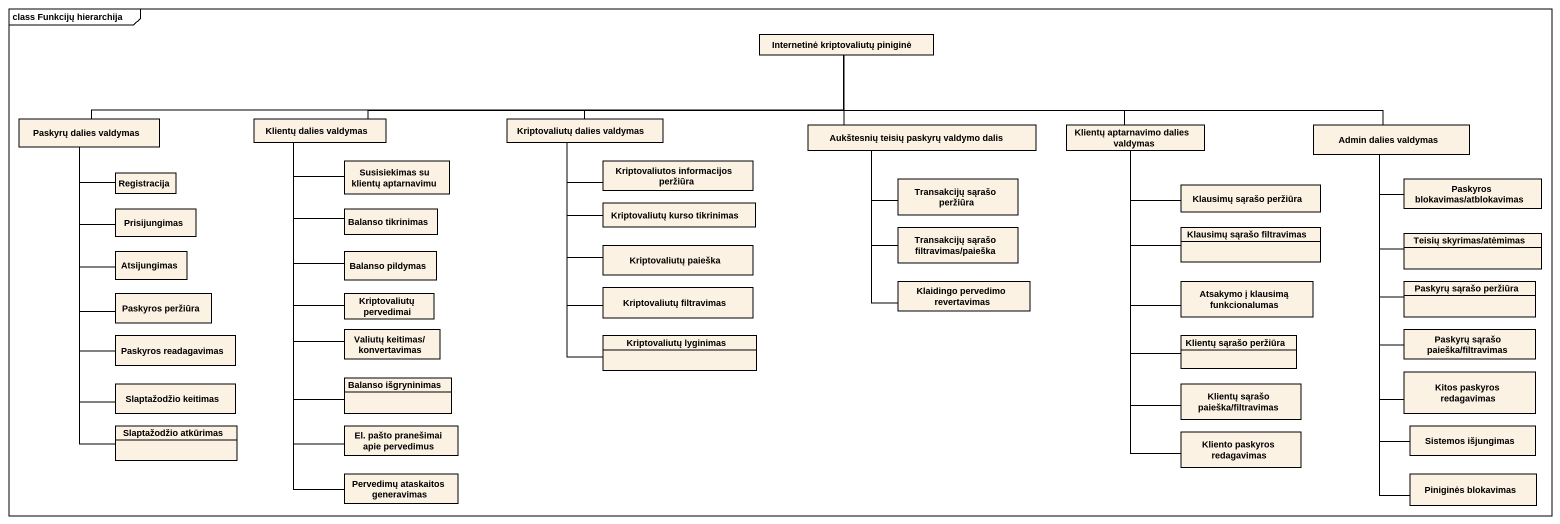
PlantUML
@startuml
mainframe class Funkcijų hierarchija
hide circle
hide empty members
class "Internetinė kriptovaliutų piniginė" as Internetinė_kriptovaliutų
class "Paskyrų dalies valdymas" as Paskyrų_dalies_valdymas
class "Klientų dalies valdymas" as Klientų_dalies_valdymas
class "Kriptovaliutų dalies valdymas" as Kriptovaliutų_dalies
class "Aukštesnių teisių paskyrų valdymo dalis" as Aukštesnių_teisių_paskyrų
class "Klientų aptarnavimo dalies valdymas" as Klientų_aptarnavimo_dalies
class "Admin dalies valdymas" as Admin_dalies_valdymas
class "Susisiekimas su klientų aptarnavimu" as Susisiekimas_su_klientų
class "Kriptovaliutos informacijos peržiūra" as Kriptovaliutos_informacijos
class Registracija
class Prisijungimas
class "Balanso tikrinimas" as Balanso_tikrinimas
class "Kriptovaliutų kurso tikrinimas" as Kriptovaliutų_kurso
class "Transakcijų sąrašo peržiūra" as Transakcijų_sąrašo_peržiūra
class "Klausimų sąrašo peržiūra" as Klausimų_sąrašo_peržiūra
class "Paskyros blokavimas/atblokavimas" as Paskyros_blokavimas
class "Kriptovaliutų paieška" as Kriptovaliutų_paieška
class "Transakcijų sąrašo filtravimas/paieška" as Transakcijų_sąrašo
class "Klausimų sąrašo filtravimas" as Klausimų_sąrašo_filtravimas
class "Teisių skyrimas/atėmimas" as Teisių_skyrimas_atėmimas
class Atsijungimas
class "Balanso pildymas" as Balanso_pildymas
class "Kriptovaliutų filtravimas" as Kriptovaliutų_filtravimas
class "Klaidingo pervedimo revertavimas" as Klaidingo_pervedimo
class "Atsakymo į klausimą funkcionalumas" as Atsakymo_į_klausimą
class "Paskyrų sąrašo peržiūra" as Paskyrų_sąrašo_peržiūra
class "Paskyros peržiūra" as Paskyros_peržiūra
class "Kriptovaliutų pervedimai" as Kriptovaliutų_pervedimai
class "Paskyros readagavimas" as Paskyros_readagavimas
class "Valiutų keitimas/ konvertavimas" as Valiutų_keitimas
class "Kriptovaliutų lyginimas" as Kriptovaliutų_lyginimas
class "Klientų sąrašo peržiūra" as Klientų_sąrašo_peržiūra
class "Paskyrų sąrašo paieška/filtravimas" as Paskyrų_sąrašo_paieška
class "Slaptažodžio keitimas" as Slaptažodžio_keitimas
class "Balanso išgryninimas" as Balanso_išgryninimas
class "Klientų sąrašo paieška/filtravimas" as Klientų_sąrašo_paieška
class "Kitos paskyros redagavimas" as Kitos_paskyros_redagavimas
class "Slaptažodžio atkūrimas" as Slaptažodžio_atkūrimas
class "El. pašto pranešimai apie pervedimus" as El_pašto_pranešimai_apie
class "Kliento paskyros redagavimas" as Kliento_paskyros_redagavimas
class "Sistemos išjungimas" as Sistemos_išjungimas
class "Pervedimų ataskaitos generavimas" as Pervedimų_ataskaitos
class "Piniginės blokavimas" as Piniginės_blokavimas
Internetinė_kriptovaliutų -left- Paskyrų_dalies_valdymas
Internetinė_kriptovaliutų -- Aukštesnių_teisių_paskyrų
Internetinė_kriptovaliutų -right- Klientų_aptarnavimo_dalies
Internetinė_kriptovaliutų -right- Admin_dalies_valdymas
Paskyrų_dalies_valdymas -- Registracija
Paskyrų_dalies_valdymas -- Prisijungimas
Paskyrų_dalies_valdymas -- Atsijungimas
Paskyrų_dalies_valdymas -- Paskyros_peržiūra
Paskyrų_dalies_valdymas -- Paskyros_readagavimas
Paskyrų_dalies_valdymas -- Slaptažodžio_keitimas
Paskyrų_dalies_valdymas -- Slaptažodžio_atkūrimas
Klientų_dalies_valdymas -right- Internetinė_kriptovaliutų
Klientų_dalies_valdymas -- Susisiekimas_su_klientų
Klientų_dalies_valdymas -- Balanso_tikrinimas
Klientų_dalies_valdymas -- Balanso_pildymas
Klientų_dalies_valdymas -- Kriptovaliutų_pervedimai
Klientų_dalies_valdymas -- Valiutų_keitimas
Klientų_dalies_valdymas -- Balanso_išgryninimas
Klientų_dalies_valdymas -- El_pašto_pranešimai_apie
Klientų_dalies_valdymas -- Pervedimų_ataskaitos
Kriptovaliutų_dalies -right- Internetinė_kriptovaliutų
Kriptovaliutų_dalies -right- Kriptovaliutos_informacijos
Kriptovaliutų_dalies -- Kriptovaliutų_kurso
Kriptovaliutų_dalies -- Kriptovaliutų_paieška
Kriptovaliutų_dalies -- Kriptovaliutų_filtravimas
Kriptovaliutų_dalies -- Kriptovaliutų_lyginimas
Aukštesnių_teisių_paskyrų -- Transakcijų_sąrašo_peržiūra
Aukštesnių_teisių_paskyrų -- Transakcijų_sąrašo
Aukštesnių_teisių_paskyrų -- Klaidingo_pervedimo
Klientų_aptarnavimo_dalies -right- Klausimų_sąrašo_peržiūra
Klientų_aptarnavimo_dalies -- Klausimų_sąrašo_filtravimas
Klientų_aptarnavimo_dalies -- Atsakymo_į_klausimą
Klientų_aptarnavimo_dalies -- Klientų_sąrašo_peržiūra
Klientų_aptarnavimo_dalies -- Klientų_sąrašo_paieška
Klientų_aptarnavimo_dalies -- Kliento_paskyros_redagavimas
Admin_dalies_valdymas -- Paskyros_blokavimas
Admin_dalies_valdymas -- Teisių_skyrimas_atėmimas
Admin_dalies_valdymas -- Paskyrų_sąrašo_peržiūra
Admin_dalies_valdymas -- Paskyrų_sąrašo_paieška
Admin_dalies_valdymas -- Kitos_paskyros_redagavimas
Admin_dalies_valdymas -- Sistemos_išjungimas
Admin_dalies_valdymas -- Piniginės_blokavimas
@enduml
